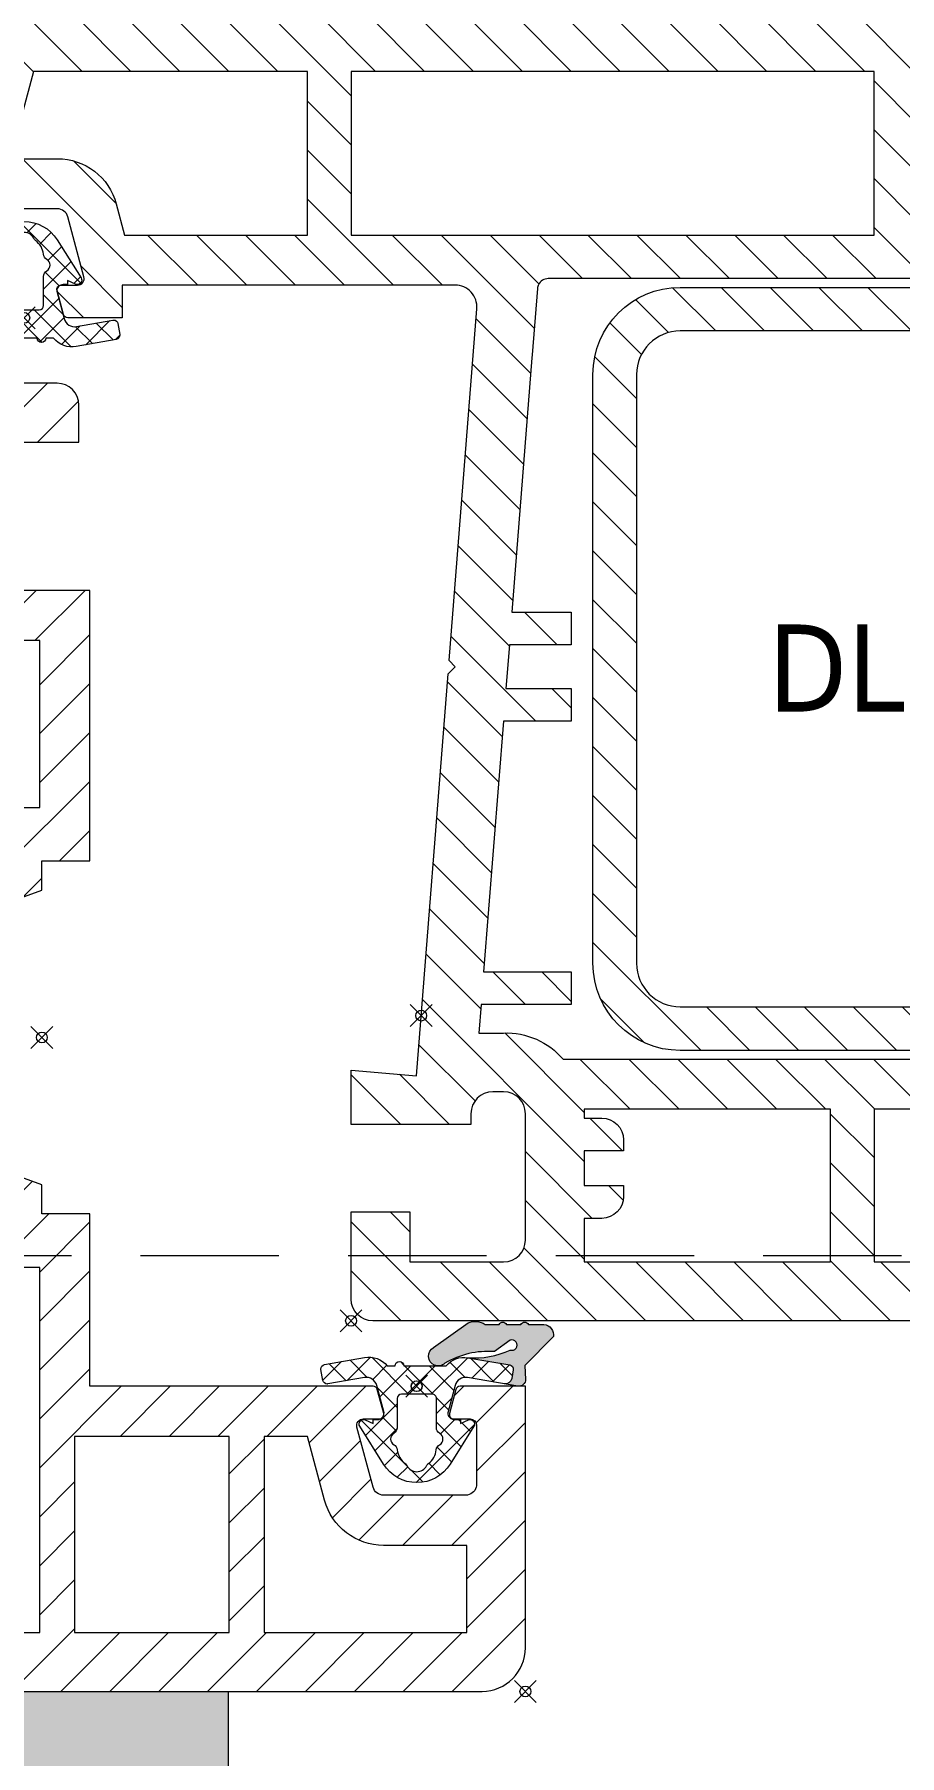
# Model space of a CAD drawing. Header units: millimetres. Extents: x -20000 to 230000, y -17405 to 25402.
# Drawn here: x 45308.5 to 45348.2, y -5975 to -5896.1 of the extents above; entities that cross this region are included whole.
import ezdxf

# ---------------------------------------------------------------- set-up
doc = ezdxf.new("R2010")
doc.units = ezdxf.units.MM
doc.header["$PDMODE"] = 35
doc.header["$PDSIZE"] = 0.5
doc.linetypes.add('CACHE', pattern=[9.524999999999999, 6.35, -3.175])
doc.layers.get('0').update_dxf_attribs({"lineweight": 13})
doc.layers.get('Defpoints').update_dxf_attribs({"true_color": 0xc2a584})
doc.layers.add('0 - Invisible', color=43, linetype='Continuous', lineweight=0, plot=False)
for name, color, linetype, lineweight in [('1 - Acier', 160, 'Continuous', 13), ('1 - INTERROMPU', 253, 'CACHE', 13), ('1 - Joint', 7, 'Continuous', 13), ('1 - PVC', 7, 'Continuous', 13)]:
    doc.layers.add(name, color=color, linetype=linetype, lineweight=lineweight)
doc.layers.add('1 - Cache', color=7, linetype='Continuous', lineweight=0, true_color=0xffffff)
doc.styles.add('Texte Poralu', font='tahomabd.ttf')
doc.dimstyles.new('30 - 1000', dxfattribs={"dimtxt": 10, "dimasz": 10, "dimexe": 5, "dimexo": 2.5, "dimgap": 5, "dimtad": 1, "dimdec": 1, "dimtxsty": 'Texte Poralu', "dimcen": 5, "dimazin": 0, "dimtfac": 1, "dimtdec": 1, "dimtmove": 0, "dimatfit": 3, "dimfxl": 1, "dimarcsym": 0})

# ---------------------------------------------------------------- blocks, each defined once
blk = doc.blocks.new('*U293')
at = {"layer": '1 - Joint', "linetype": 'ByBlock'}
blk.add_hatch(color=256, dxfattribs=at).paths.add_polyline_path([(2.837325350334595, 3.139991519083196), (2.837230218505284, 3.783950421553527, 0.5773502691894579), (2.837179043450761, 4.130360579289117), (2.837082144486431, 4.786281435543059, 0.5773502691909409), (2.837030969431908, 5.132691593276831), (2.836925737877665, 5.845016760584257, 0.4193348017584231), (2.27370869603874, 6.282638477367072), (0.9436061346323195, 4.973423669500335), (0.3123396824385063, 5.000109868433356, 0.4776593921746675), (0.003963884089444891, 4.649794824750643), (0.1108990051861845, 4.024656032906933, -0.406954113261026), (0.3554536081701379, 4.364833528126837), (0.7494759464625539, 4.434306012226443, -0.4186793779256662), (0.9816712415331502, 4.269069366799158), (1.304053628361999, 2.355574123706901, -0.1252863138081158), (1.658837343635242, 4.297025540807226, -1.387029410552403), (2.110892919166418, 4.301161987306841), (1.585120378506418, 3.56910120961038, -0.153630631233487), (1.052299900505204, 1.300656256895308, 0.167658565838902), (0.9341191521853036, 1.032052687149189), (0.9341191521853036, 0.9581185570023079, 0.7449870863440491), (1.777665545088894, 0.7801199396617445), (2.905789576016105, 2.370638600377788, 0.2506215972346258)])
h = blk.add_hatch(dxfattribs=at)
h.set_pattern_fill('ANSI37', color=256, scale=0.25, style=0)
h.set_pattern_definition([(45, (0, 0), (-0.561266007566822, 0.5612660075668221), []), (135, (0, 0), (-0.5612660075668221, -0.561266007566822), [])])
h.paths.add_polyline_path([(0.9341191521853036, 0.9581185570023079, -0.04115551601890488), (0.9341191521853036, 1.032052687149189), (0.9341191521853036, 1.363633654231307, 0.2771051803063581), (1.304053628362454, 2.355574123705082), (0.981165421449078, 4.272071653411331, 0.4142135623735269), (0.7494759464620991, 4.434306012226443), (0.3554536081701379, 4.364833528126837, 0.4069541132610259), (0.1108990051861845, 4.024656032906933), (0.3987534679972673, 2.341869411793596, -0.388878731853411), (0.0357591140418666, 1.772082409815994), (-1.225078089887574, 1.434242099237963, -0.4142135623730951), (-1.525078089887756, 1.734242099237236), (-1.525078089887756, 2.010642202159943), (-1.714314720503807, 2.010642202159943), (-1.543816532480377, 2.376276746312215, 0.1095178116833867), (-1.525078089887301, 2.460800398659558, 0.414213562372962), (-1.725078089887574, 2.660800398660286, 0.1408717361745996), (-1.831281991344894, 2.63027231761771), (-3.57761294758302, 1.535889472777854, 0.2582714339693256), (-4.421777834461864, 0.01064220215994364, 0.2582714339694442), (-3.577612947582566, -1.514605068457967), (-1.83128199134535, -2.608987913296005, 0.1408717361754908), (-1.725078089887575, -2.639515994340399, 0.4142135623730951), (-1.525078089887757, -2.439515994339672, 0.1095178116837978), (-1.543816532480378, -2.354992341990509), (-1.714314720503808, -1.989357797840057), (-1.525078089887757, -1.989357797840057), (-1.525078089887757, -1.789357797841148, -0.414213562373428), (-1.22507808988712, -1.489357797840057), (0.03575911404186594, -1.827198108418088, -0.3888787318534718), (0.3987534679972664, -2.39698511039569), (0.1041466368151297, -4.067783476015393, 0.04366094290853437), (0.1011081874175936, -4.102513111547523, 0.3639702342659416), (0.2663785518843717, -4.299474662149805), (0.758899242387087, -4.386319348443067, 0.03772682989310878), (0.7888898933433658, -4.389301645021987, 0.3706939118394439), (0.9905904285233184, -4.224087433374734), (1.314452114771029, -2.387376540084006, 0.2713813844121956), (0.9341191521853032, -1.342260662717308), (0.9341191521853032, -0.9891440048413644, 1), (0.9341191521853033, -0.5891440048399093)])
h.paths.add_polyline_path([(-0.3658808478144236, 0.7106422021588515), (-0.3658808478144239, -0.6893577978407847, -0.4142135623735945), (-0.5658808478146967, -0.8893577978415123), (-1.902162592191417, -0.889357797839693, 0.2679491924312639), (-2.16197021332664, -1.039357797841148, -0.2679491924311203), (-2.421777834462318, -1.189357797838965, -0.2713242461924865), (-2.683452612631299, -1.036076271353522, 0.2434314752799365), (-2.913794247934675, -0.8844355081109819, -0.2106048335014689), (-3.543891381010326, -0.5238521096653124, 0.1163404642471713), (-3.648952251402989, -0.434769724362922, -0.2819206211492917), (-3.921777834462318, 0.01064220215994355, -0.2819206211492656), (-3.648952251402989, 0.45605412868099, 0.1163404642473058), (-3.543891381010326, 0.5451365139851994, -0.2106048335014686), (-2.913794247934675, 0.9057199124308687, 0.2434314752799362), (-2.683452612631299, 1.057360675673408, -0.2713242461923491), (-2.421777834462318, 1.210642202160671, -0.2679491924311201), (-2.16197021332664, 1.060642202159216, 0.2679491924306129), (-1.902162592192326, 0.9106422021595794), (-0.5658808478142416, 0.9106422021595791, -0.4142135623730951)], flags=16)
at = {"layer": '0 - Invisible', "linetype": 'ByBlock'}
blk.add_point((0, 0), dxfattribs=at)
at = {"layer": '1 - Joint', "linetype": 'ByBlock'}
for points in [[(2.110892919166418, 4.301161987306841), (1.585120378506418, 3.56910120961038, -0.153630631233487), (1.052299900505204, 1.300656256895308, 1.132680330705248), (1.777665545088894, 0.7801199396617445), (2.905789576016105, 2.370638600377788, 0.2506215972346257), (2.837325350334595, 3.139991519083196), (2.837230218505284, 3.783950421553527, 0.577350269189458), (2.837179043450761, 4.130360579289117), (2.837082144486431, 4.786281435543059, 0.5773502691894251), (2.837030969431908, 5.132691593275012), (2.836925737877665, 5.845016760584257, 0.4193348017583478), (2.27370869603874, 6.282638477367072), (0.9436061346323195, 4.973423669500335), (0.3123396824385063, 5.000109868433356, 0.4776593921746676), (0.003963884089444891, 4.649794824750643), (0.3987534679972673, 2.341869411793596, -0.3888787318534825), (0.0357591140418666, 1.772082409815994), (-1.225078089887574, 1.434242099237963, -0.414213562373095), (-1.525078089887756, 1.734242099237236), (-1.525078089887756, 2.010642202159943), (-1.714314720503807, 2.010642202159943), (-1.543816532480377, 2.376276746312215, 0.1095178116833867), (-1.525078089887301, 2.460800398659558, 0.4142135623729619), (-1.725078089887574, 2.660800398660286, 0.1408717361754908), (-1.831281991345349, 2.63027231761771), (-3.57761294758302, 1.535889472777854, 0.2582714339693255), (-4.421777834461864, 0.01064220215994364, 0.2582714339693255), (-3.577612947583475, -1.514605068457967), (-1.83128199134535, -2.608987913296005, 0.1408717361754908), (-1.725078089887575, -2.639515994340399, 0.414213562373095), (-1.525078089887757, -2.439515994339672, 0.1095178116831429), (-1.543816532479923, -2.354992341990509), (-1.714314720503808, -1.989357797840057), (-1.525078089887757, -1.989357797840057), (-1.525078089887757, -1.789357797841148, -0.414213562373095), (-1.225078089887575, -1.489357797840057), (0.03575911404186594, -1.827198108418088, -0.3888787318534718), (0.3987534679972664, -2.39698511039569), (0.1041466368151297, -4.067783476015393, 0.04366094290853437), (0.1011081874175936, -4.102513111547523, 0.3639702342662791), (0.2663785518843717, -4.299474662149805), (0.758899242387087, -4.386319348443067, 0.03772682989310878), (0.7888898933433658, -4.389301645021987, 0.3706939118394439), (0.9905904285233184, -4.224087433374734), (1.314452114771029, -2.387376540084006, 0.2713813844121955), (0.9341191521853032, -1.342260662717308), (0.9341191521853032, -0.9891440048413644, 0.9999999999999999), (0.9341191521853033, -0.5891440048399093), (0.9341191521853036, 1.363633654231307, 0.277105180306966), (1.304053628361999, 2.355574123706901, -0.1252863138081164), (1.658837343635242, 4.297025540807226, -1.387029410552403)], [(-3.648952251402989, 0.45605412868099, 0.1163404642473058), (-3.543891381010326, 0.5451365139851994, -0.2106048335014686), (-2.913794247934675, 0.9057199124308687, 0.2434314752799362), (-2.683452612631299, 1.057360675673408, -0.2713242461923491), (-2.421777834462318, 1.210642202160671, -0.2679491924311201), (-2.16197021332664, 1.060642202159216, 0.2679491924311205), (-1.902162592191416, 0.9106422021595794), (-0.5658808478142416, 0.9106422021595791, -0.414213562373095), (-0.3658808478144236, 0.7106422021588515), (-0.3658808478144239, -0.6893577978407847, -0.414213562373095), (-0.565880847814242, -0.8893577978415123), (-1.902162592191417, -0.889357797839693, 0.2679491924312639), (-2.16197021332664, -1.039357797841148, -0.2679491924311203), (-2.421777834462318, -1.189357797838965, -0.2713242461924865), (-2.683452612631299, -1.036076271353522, 0.2434314752799365), (-2.913794247934675, -0.8844355081109819, -0.2106048335014689), (-3.543891381010326, -0.5238521096653124, 0.1163404642471713), (-3.648952251402989, -0.434769724362922, -0.2819206211492917), (-3.921777834462318, 0.01064220215994355, -0.2819206211492657)]]:
    blk.add_lwpolyline(points, format="xyb", close=True, dxfattribs=at)
blk.add_lwpolyline([(1.304053628361999, 2.355574123706901), (0.981165421449078, 4.272071653411331, 0.4142135623729482), (0.7494759464625539, 4.434306012226443), (0.3554536081701379, 4.364833528126837, 0.40695411326285), (0.1108990051861845, 4.024656032905114)], format="xyb", dxfattribs=at)
blk = doc.blocks.new('Rehau - Gamme Performance - Z75')
at = {"layer": '1 - PVC'}
h = blk.add_hatch(dxfattribs=at)
h.set_pattern_fill('ANSI31', color=256, scale=0.5, angle=90, style=0)
h.set_pattern_definition([(225, (0, 0), (-1.122532015133644, 1.122532015133644), [])])
edge = h.paths.add_edge_path()
edge.add_line((-88.24928382993676, 45.99000000000523), (-85.48999999999069, 45.99000000000523))
edge.add_line((-85.48999999999069, 45.99000000000523), (-85.48999999999069, 47.49999999999999))
edge.add_line((-85.48999999999069, 47.49999999999999), (-74.98999999999069, 47.49999999999999))
edge.add_line((-74.98999999999069, 47.49999999999999), (-68.71999999997206, 47.49999999999999))
edge.add_arc((-68.72218144929452, 46.49501717655314), 1.004985191007486, -4.28082838400951, 89.87563206038578, ccw=False)
edge.add_line((-67.71999999997206, 46.41999999999825), (-70.4199999999837, 12.17999999999301))
edge.add_arc((-68.10151395439716, 9.12599059272586), 3.83436448492521, 127.2043649946584, 145.4600747106923)
edge.add_line((-71.26000000000931, 11.30000000000291), (-73.48999999999069, 11.49999999999999))
edge.add_line((-73.48999999999069, 11.49999999999999), (-74.98999999999069, 10.63000000000465))
edge.add_line((-74.98999999999069, 10.63000000000465), (-74.98999999999069, 8.999999999999995))
edge.add_line((-74.98999999999069, 8.999999999999995), (-69.48999999999069, 8.999999999999996))
edge.add_line((-69.48999999999069, 8.999999999999996), (-69.48999999999069, 9.499999999999996))
edge.add_arc((-68.48999999999069, 9.499999999999996), 1, 90, 180, ccw=False)
edge.add_line((-68.48999999999069, 10.5), (-67.98999999999069, 10.5))
edge.add_arc((-67.98999999999069, 9.499999999999996), 1, 0, 90, ccw=False)
edge.add_line((-66.98999999999069, 9.499999999999996), (-66.98999999999069, 3.699999999997086))
edge.add_arc((-67.98999999999069, 3.699999999997086), 1, -90, 0, ccw=False)
edge.add_line((-67.98999999999069, 2.699999999997086), (-72.28999999997905, 2.699999999997085))
edge.add_line((-72.28999999997905, 2.699999999997085), (-72.28999999997905, 4.999999999999996))
edge.add_line((-72.28999999997905, 4.999999999999996), (-74.98999999999069, 4.999999999999996))
edge.add_line((-74.98999999999069, 4.999999999999996), (-74.98999999999069, 0.9999999999999956))
edge.add_arc((-73.98999999999069, 0.9999999999999954), 1, 180, 270)
edge.add_line((-73.98999999999069, -4.530580833445063e-15), (-1.989999999990687, -1.218523565145914e-16))
edge.add_arc((-2.007174987826805, 2.00711411288759), 2.007187595208706, 270.4902712269308, 359.7969250617998)
edge.add_line((-1.224646799147353e-16, 2), (-8.572527594031472e-16, 14))
edge.add_line((-8.572527594031472e-16, 14), (-3.000000000000001, 14))
edge.add_arc((-2.992265343091475, 13.79486933138258), 0.2052764383092315, 92.15937167025542, 164.4208787637697)
edge.add_line((-3.190000027301722, 13.85000018286519), (-3.479999999981374, 12.75))
edge.add_arc((-3.292198413050246, 12.69552920606764), 0.1955415644958182, 163.8254957409319, 270.6441722228936)
edge.add_line((-3.289999999979046, 12.5), (-2.539999999979046, 12.50000020000152))
edge.add_arc((-2.540000099986856, 12.20000010000535), 0.3000000999961852, -1.910016527517655e-05, 89.99998089992158, ccw=False)
edge.add_line((-2.239999999990688, 12.19999999999709), (-2.239999999990687, 9.5))
edge.add_arc((-2.739999999996788, 9.499999999992772), 0.5000000000061009, -15.1540802023016, 8.283222996396944e-10, ccw=False)
edge.add_arc((-2.748180423661364, 9.510690668621162), 0.510756182878055, 270.9177055663264, 343.92821423007496, ccw=False)
edge.add_line((-2.739999999990687, 9), (-4.989999999990688, 9))
edge.add_line((-4.989999999990688, 9), (-6.510000000009314, 9))
edge.add_arc((-6.512204451853354, 9.493491521909558), 0.4934964455845091, 194.4915912489008, 270.255941472307, ccw=False)
edge.add_line((-6.989999999990688, 9.369999999995343), (-7.729999940551353, 12.12000008215546))
edge.add_arc((-7.441154124332757, 12.20022294689142), 0.2997792747563318, 89.77941564981683, 195.5218856422021, ccw=False)
edge.add_line((-7.440000000002329, 12.5), (-6.690000000002329, 12.5))
edge.add_arc((-6.695021450809315, 12.70101635974238), 0.2010790686577961, 271.4309686846746, 374.0993958011116)
edge.add_line((-6.499999972700608, 12.75000018287392), (-6.796585329982919, 13.85089877620339))
edge.add_arc((-6.990000129723523, 13.80000010000695), 0.1999998999930972, 14.74357521650881, 89.99996283426184)
edge.add_line((-6.989999999990688, 14), (-19.98999999999069, 14))
edge.add_line((-19.98999999999069, 14), (-19.98999999999069, 21.89999999999418))
edge.add_line((-19.98999999999069, 21.89999999999418), (-22.19000000000233, 21.89999999999418))
edge.add_line((-22.19000000000233, 21.89999999999418), (-22.19000000000233, 23.24000000000524))
edge.add_line((-22.19000000000233, 23.24000000000524), (-23.98999999999069, 23.89999999999418))
edge.add_line((-23.98999999999069, 23.89999999999418), (-23.98999999999069, 21.75))
edge.add_line((-23.98999999999069, 21.75), (-30.28999999997905, 21.75))
edge.add_arc((-30.28999999997905, 23.25), 1.5, 180, 270, ccw=False)
edge.add_line((-31.78999999997905, 23.25), (-31.78999999997905, 29.5))
edge.add_line((-31.78999999997905, 29.5), (-32.28999999997905, 30))
edge.add_line((-32.28999999997905, 30), (-31.78999999997905, 30.5))
edge.add_line((-31.78999999997905, 30.5), (-31.78999999997905, 36.75))
edge.add_arc((-30.28999999997905, 36.75), 1.5, 90, 180, ccw=False)
edge.add_line((-30.28999999997905, 38.25), (-23.98999999999069, 38.25))
edge.add_line((-23.98999999999069, 38.25), (-23.98999999999069, 36.10000000000582))
edge.add_line((-23.98999999999069, 36.10000000000582), (-22.19000000000233, 36.75))
edge.add_line((-22.19000000000233, 36.75), (-22.19000000000233, 38.10000000000582))
edge.add_line((-22.19000000000233, 38.10000000000582), (-19.98999999999069, 38.10000000000582))
edge.add_line((-19.98999999999069, 38.10000000000582), (-19.98999999999069, 50.5))
edge.add_line((-19.98999999999069, 50.5), (-24.48999999999069, 50.5))
edge.add_line((-24.48999999999069, 50.5), (-24.48999999999069, 56.30000000000291))
edge.add_arc((-23.48999999999069, 56.30000000000291), 1, 90, 180, ccw=False)
edge.add_line((-23.48999999999069, 57.30000000000291), (-20.48999999999069, 57.30000000000291))
edge.add_line((-20.48999999999069, 57.30000000000291), (-20.48999999999069, 59))
edge.add_arc((-21.48999999999069, 59), 1, 0, 90)
edge.add_line((-21.48999999999069, 60), (-90.10999999998603, 59.99999999999999))
edge.add_arc((-90.10749774441169, 57.99832429393285), 2.001677270076865, 90.07162429386416, 164.8931752544079)
edge.add_line((-92.04000023915432, 58.52000043998122), (-94.98999999999069, 47.49999999999999))
edge.add_line((-94.98999999999069, 47.49999999999999), (-94.98999999999069, 45.99999999999999))
edge.add_line((-94.98999999999069, 45.99999999999999), (-91.71755994867999, 45.99999999999999))
edge.add_arc((-91.78000505813976, 46.19000692520927), 0.2000050582433572, 288.1929273698759, 359.9980161245207)
edge.add_line((-91.5800000000163, 46.19000000000232), (-91.5799992000102, 47.29000000000814))
edge.add_arc((-91.77999960001762, 47.28999959999782), 0.2000004000078114, 0.0001145942867981743, 90.0001145942868)
edge.add_line((-91.78000000002794, 47.49000000000523), (-92.0800000000163, 47.49000000000523))
edge.add_line((-92.0800000000163, 47.49000000000523), (-92.44000000000233, 47.50000080000608))
edge.add_arc((-92.43947538212188, 47.80105889481115), 0.3010585518990877, 164.798656823331, 269.9001576091116, ccw=False)
edge.add_line((-92.72999999998137, 47.88000000000465), (-91.98999999999069, 50.63000000000465))
edge.add_arc((-91.50418428935888, 50.49610378591623), 0.5039296586269806, 90.66011212022107, 164.5912008324401, ccw=False)
edge.add_line((-91.50998999999138, 50.99999999999999), (-89.98999999999069, 50.99999999999999))
edge.add_line((-89.98999999999069, 50.99999999999999), (-88.46999999997206, 50.99999999999999))
edge.add_arc((-88.46779554844375, 50.50650847768085), 0.4934964459926764, 14.491591285768209, 90.25594143543861, ccw=False)
edge.add_line((-87.98999999999069, 50.63000000000465), (-87.25, 47.88000000000465))
edge.add_arc((-87.53999910702522, 47.79999819761796), 0.3008317976221037, -90.00017007007119, 15.422537464502796, ccw=False)
edge.add_line((-87.53999999997905, 47.49916639999719), (-87.88000000000466, 47.49000000000523))
edge.add_line((-87.88000000000466, 47.49000000000523), (-88.17999999999302, 47.49000000000523))
edge.add_arc((-88.17999251561355, 47.28999251561412), 0.2000074845311425, 90.00214403654347, 179.9978559592879)
edge.add_line((-88.38000000000466, 47.29000000000814), (-88.38000000000466, 46.17999999999301))
edge.add_arc((-88.1838582509835, 46.17497652455151), 0.1962060677313211, 178.5328924866821, 250.5214830313094)
edge = h.paths.add_edge_path(flags=16)
edge.add_line((-11.98999999999069, 2.699999999997089), (-2.690000000002328, 2.69999999999709))
edge.add_line((-2.690000000002328, 2.69999999999709), (-2.690000000002329, 6.69999999999709))
edge.add_line((-2.690000000002329, 6.69999999999709), (-6.510000000009313, 6.69999999999709))
edge.add_arc((-6.504529918925643, 9.516098511895823), 2.816103824525176, 195.3633868731512, 269.8887069595782, ccw=False)
edge.add_line((-9.21999999997206, 8.770000000004075), (-10, 11.69999999999709))
edge.add_line((-10, 11.69999999999709), (-11.98999999999069, 11.69999999999709))
edge.add_line((-11.98999999999069, 11.69999999999709), (-11.98999999999069, 2.69999999999709))
h.paths.add_polyline_path([(-20.69000000000233, 2.699999999997088), (-13.59000000002561, 2.699999999997089), (-13.59000000002561, 11.69999999999709), (-20.69000000000233, 11.69999999999709)], flags=16)
edge = h.paths.add_edge_path(flags=16)
edge.add_line((-32.98999999999069, 2.700001000004702), (-22.28999999997905, 2.699999999997088))
edge.add_line((-22.28999999997905, 2.699999999997088), (-22.28999999997905, 19.44999999999709))
edge.add_line((-22.28999999997905, 19.44999999999709), (-30.29717260668986, 19.44999999999709))
edge.add_arc((-30.29358630343906, 23.23209467316324), 3.782096373489552, 224.5252442920876, 269.9456703238559, ccw=False)
edge.add_line((-32.98999999999069, 20.58000000000174), (-32.98999999999069, 2.700001000004701))
edge = h.paths.add_edge_path(flags=16)
edge.add_line((-64.69000000000233, 2.699999999997086), (-34.59000000002561, 2.700001000004702))
edge.add_line((-34.59000000002561, 2.700001000004702), (-34.59000000002561, 20.58000000000174))
edge.add_line((-34.59000000002561, 20.58000000000174), (-34.59000000002561, 22.09344716888154))
edge.add_arc((-32.998398716107, 22.09172358451807), 1.591602217174391, 133.3025362296125, 179.937953008674, ccw=False)
edge.add_line((-34.09000000002561, 23.25), (-34.09000000002561, 27.05000000000291))
edge.add_line((-34.09000000002561, 27.05000000000291), (-35.78999999997905, 27.05000000000291))
edge.add_arc((-35.78999999997905, 28.05000000000291), 1, 180, 270, ccw=False)
edge.add_line((-36.78999999997905, 28.05000000000291), (-36.78999999997905, 29.14999999999418))
edge.add_line((-36.78999999997905, 29.14999999999418), (-34.09000000002561, 29.14999999999418))
edge.add_line((-34.09000000002561, 29.14999999999418), (-34.09000000002561, 30.94999999999709))
edge.add_line((-34.09000000002561, 30.94999999999709), (-36.78999999997905, 30.94999999999709))
edge.add_line((-36.78999999997905, 30.94999999999709), (-36.78999999997905, 32.05000000000291))
edge.add_arc((-35.78999999997905, 32.05000000000291), 1, 90, 180, ccw=False)
edge.add_line((-35.78999999997905, 33.05000000000291), (-34.09000000002561, 33.05000000000291))
edge.add_line((-34.09000000002561, 33.05000000000291), (-34.089999000018, 36.75))
edge.add_arc((-30.28999949999547, 36.75000049998036), 3.799999500022555, 89.99999999969492, 180.0000075386232, ccw=False)
edge.add_line((-30.28999949997524, 40.55000000000291), (-22.28999999997905, 40.55000000000291))
edge.add_line((-22.28999999997905, 40.55000000000291), (-22.28999999997905, 48.19999999999709))
edge.add_line((-22.28999999997905, 48.19999999999709), (-64.80999999999767, 48.19999999999708))
edge.add_arc((-64.81289466310918, 47.7014072425028), 0.4986011601473449, 89.66736356764665, 175.5607483615334)
edge.add_line((-65.30999999999767, 47.74000000007799), (-68.05999970476842, 12.80000066566571))
edge.add_arc((-67.98950657374372, 9.501246976226145), 3.29950680937513, 0.021653686537490557, 91.2242030261852, ccw=False)
edge.add_line((-64.69000000000233, 9.502493952619258), (-64.69000000000233, 2.699999999997086))
h.paths.add_polyline_path([(-26.78999999997905, 49.80000000000291), (-26.78999999997905, 57.30000000000291), (-74.98999999999069, 57.3000000000029), (-74.98999999999069, 49.8000000000029)], flags=16)
edge = h.paths.add_edge_path(flags=16)
edge.add_line((-85.77000000001863, 51.22000000000116), (-85.39000000001397, 49.8000000000029))
edge.add_line((-85.39000000001397, 49.8000000000029), (-76.59000000002561, 49.8000000000029))
edge.add_line((-76.59000000002561, 49.8000000000029), (-76.59000000002561, 57.3000000000029))
edge.add_line((-76.59000000002561, 57.3000000000029), (-89.57000000000698, 57.3000000000029))
edge.add_line((-89.57000000000698, 57.3000000000029), (-90.64000000001397, 53.3000000000029))
edge.add_line((-90.64000000001397, 53.3000000000029), (-88.46999999997206, 53.29999899999529))
edge.add_arc((-88.46999999996599, 50.50000000000252), 2.799998999992766, 14.931457485972487, 90.00000000012409, ccw=False)
edge.add_arc((-85.76727207503714, 51.2207294832432), 0.002823777701067703, -165.02865492438673, 14.931457442870283, ccw=False)
at = {"layer": '0 - Invisible'}
for p in [(-22.19000000000233, 29.99499999999534), (-8, 17), (-4.987265343137552, 14), (0, 0)]:
    blk.add_point(p, dxfattribs=at)
at = {"layer": '1 - PVC'}
for points in [[(-73.98999999999069, -4.530580833445063e-15), (-1.989999999990687, -1.218523565145914e-16, 0.4106736358778983), (-1.224646799147353e-16, 2), (-8.572527594031472e-16, 14), (-3.000000000000001, 14, 0.3261816673942622), (-3.190000027301722, 13.85000018286519), (-3.479999999981374, 12.75, 0.5030497128047345), (-3.289999999979046, 12.5), (-2.539999999979046, 12.50000020000152, -0.4142135623735391), (-2.239999999990688, 12.19999999999709), (-2.239999999990687, 9.5, -0.06621868255624003), (-2.257386841753033, 9.36929215976852, -0.3298013864169067), (-2.739999999990687, 9), (-4.989999999990688, 9), (-6.510000000009314, 9, -0.3431778969619307), (-6.989999999990688, 9.369999999995343), (-7.729999940551353, 12.12000008215546, -0.497179376331646), (-7.440000000002329, 12.5), (-6.690000000002329, 12.5, 0.4805606283934921), (-6.499999972700608, 12.75000018287392), (-6.796585329982919, 13.85089877620339, 0.3407023424965414), (-6.989999999990688, 14), (-19.98999999999069, 14), (-19.98999999999069, 21.89999999999418), (-22.19000000000233, 21.89999999999418), (-22.19000000000233, 23.24000000000524), (-23.98999999999069, 23.89999999999418)], [(-23.48999999999069, 57.30000000000291), (-20.48999999999069, 57.30000000000291), (-20.48999999999069, 59, 0.414213562373095), (-21.48999999999069, 60), (-90.10999999998603, 59.99999999999999, 0.3385861363177704)]]:
    blk.add_lwpolyline(points, format="xyb", dxfattribs=at)
blk.add_lwpolyline([(-23.98999999999069, 36.10000000000582), (-22.19000000000233, 36.75), (-22.19000000000233, 38.10000000000582), (-19.98999999999069, 38.10000000000582), (-19.98999999999069, 50.5), (-24.48999999999069, 50.5)], dxfattribs=at)
for points in [[(-64.69000000000233, 2.699999999997086), (-34.59000000002561, 2.700001000004702), (-34.59000000002561, 20.58000000000174), (-34.59000000002561, 22.09344716888154, -0.2063412279673548), (-34.09000000002561, 23.25), (-34.09000000002561, 27.05000000000291), (-35.78999999997905, 27.05000000000291, -0.4142135623730951), (-36.78999999997905, 28.05000000000291), (-36.78999999997905, 29.14999999999418), (-34.09000000002561, 29.14999999999418), (-34.09000000002561, 30.94999999999709), (-36.78999999997905, 30.94999999999709), (-36.78999999997905, 32.05000000000291, -0.4142135623730951), (-35.78999999997905, 33.05000000000291), (-34.09000000002561, 33.05000000000291), (-34.089999000018, 36.75, -0.4142136009117277), (-30.28999949997524, 40.55000000000291), (-22.28999999997905, 40.55000000000291), (-22.28999999997905, 48.19999999999709), (-64.80999999999767, 48.19999999999708, 0.3933731949908402), (-65.30999999999767, 47.74000000007799), (-68.05999970476842, 12.80000066566572, -0.420374382321105), (-64.69000000000233, 9.502493952619258)], [(-32.98999999999069, 2.700001000004702), (-22.28999999997905, 2.699999999997088), (-22.28999999997905, 19.44999999999709), (-30.29717260668986, 19.44999999999709, -0.2008201025430243), (-32.98999999999069, 20.58000000000174)], [(-11.98999999999069, 2.699999999997089), (-2.690000000002328, 2.69999999999709), (-2.690000000002329, 6.69999999999709), (-6.510000000009313, 6.69999999999709, -0.3371460359478061), (-9.21999999997206, 8.770000000004075), (-10, 11.69999999999709), (-11.98999999999069, 11.69999999999709)]]:
    blk.add_lwpolyline(points, format="xyb", close=True, dxfattribs=at)
blk.add_lwpolyline([(-20.69000000000233, 2.699999999997088), (-13.59000000002561, 2.699999999997089), (-13.59000000002561, 11.69999999999709), (-20.69000000000233, 11.69999999999709)], close=True, dxfattribs=at)
blk = doc.blocks.new('*U538')
at = {"xscale": -1}
for p, rotation in [((596.0000481360191, 45.99999999999311), 89.99999999999937), ((614.0050481360232, -3.000000100007982), 269.9999999999993)]:
    blk.add_blockref('*U293', p, dxfattribs=dict(at, rotation=rotation))
blk.add_blockref('Rehau - Gamme Performance - Z75', (619.0000481360182, -17.00000000000728))
blk = doc.blocks.new('*U146')
at = {"layer": '1 - Cache', "linetype": 'ByBlock'}
h = blk.add_hatch(color=256, dxfattribs=at)
h.paths.add_polyline_path([(32.13999999998487, -28.99880588942324, 0.4142135623730951), (33.63999999998487, -27.49880588942324), (33.63999999998487, -25.99880588942324), (5.639999999984866, -25.99880588942324), (5.639999999984866, -27.49880588942324, 0.4142135623730951), (7.139999999984866, -28.99880588942324)])
h.paths.add_polyline_path([(24.13999999998487, -25.99880588942324), (22.87032121280208, -22.9544301427959, 0.6664264009324953), (16.4096788733732, -22.95443005641573), (15.13999999998486, -25.99880588942323)], flags=16)
h.paths.add_polyline_path([(5.639999999984866, -16.99880588942324), (5.639999999984866, -25.99880588942324), (15.13999999998486, -25.99880588942323), (16.4096788733732, -22.95443005641573, -0.6664264009324957), (22.87032121280208, -22.9544301427959), (24.13999999998487, -25.99880588942324), (33.63999999998487, -25.99880588942324), (33.63999999998487, -16.99880588942324)])
at = {"layer": '1 - PVC', "linetype": 'ByBlock'}
for p, q in [((33.63999999998487, -16.99880588942324), (5.639999999984866, -16.99880588942324)), ((5.639999999984866, -16.99880588942324), (5.639999999984866, -27.49880588942324))]:
    blk.add_line(p, q, dxfattribs=at)
blk = doc.blocks.new('Rehau - DL98')
at = {"layer": '1 - PVC', "linetype": 'ByBlock'}
h = blk.add_hatch(dxfattribs=at)
h.set_pattern_fill('ANSI31', color=256, scale=0.5, angle=270, style=0)
h.set_pattern_definition([(315, (98, 0), (1.122532015133644, 1.122532015133644), [])])
h.paths.add_polyline_path([(1.879529492071015, 37.82031643489609, 0.3966685553808879), (0, 35.8239480178454), (0, 0), (1.799999999988358, 0, 0.4689688986931894), (3.766506847430719, 2.364487062906846), (2.999999999985448, 6.499999999883585), (3, 14.99999999994179), (38, 15), (39.80000000000291, 15, 0.4689688986932354), (41.76650684743072, 17.36448706290685), (41, 21.5), (41, 22.5, -0.4142135623730951), (41.5, 23), (51.30000000000291, 23), (51.30000000000291, 16, 0.4142135623730951), (51.80000000000291, 15.5), (58.99999999998545, 15.5), (59, 18.20000000001164), (54.00000000001455, 18.20000000001164), (54.00000000001455, 23.20000000006985), (68, 23.20000000001164), (86.00000000001455, 23.20000000001164), (86.00000000001455, 18.20000000001164), (81.00000000001455, 18.20000000001164), (80.99999999998545, 15.5), (89.69999999999709, 15.5, 0.4142135623730951), (90.19999999999709, 16), (90.19999999999709, 20.5), (89.69999999999709, 20.5, -0.4142135623730951), (88.69999999999709, 21.5), (88.69999999999709, 22, -0.4142135623730951), (89.69999999999709, 23), (94.30000000000291, 23, -0.4142135623731307), (95, 22.29999999998836), (95.00000000001455, 21.5), (94.23349315256928, 17.36448706290685, 0.2850017038207022), (95, 15.40000000002328), (95, 15), (97.99999999998545, 15), (98, 25.90000000002328), (98, 66, 0.4142135623730951), (97, 67), (93, 67), (92.99999999998545, 64.29999999998836), (95.30000000000291, 64.29999999998836), (95.30000000000291, 60, -0.4142135623730951), (94.30000000000291, 59), (88.5, 59, -0.4142135623730951), (87.5, 60), (87.5, 60.5, -0.4142135623730951), (88.5, 61.5), (89, 61.5), (89, 67), (86.49999999998545, 67), (86.7624659905996, 64), (68.32562743491144, 62.5489893371705), (67.99999999998545, 62.22336190222995), (67.72188789721986, 62.50147400511196), (51.57845909573371, 61.23095860442845, -0.4374089726612938), (50.5, 62.22787593811518), (50.5, 77.5), (52, 77.5), (52, 80.00525588833261, 0.3394542588165427), (51.85176380905614, 80.19844105356606), (50.75176380902121, 80.49318516528001, 0.493145426031467), (50.5, 80.29999999998836), (50.5, 79.54999999998836, -0.4931454260510824), (50.12235428644635, 79.26022225210909), (47.37059047745424, 79.99755514250137, -0.3394542588633446), (47, 80.48051805567229), (47, 83.51948194432771, -0.3394542588633955), (47.37059047745424, 84.00244485749863), (50.1223542864609, 84.73977774789091, -0.4931454260917456), (50.5, 84.44999999995343), (50.5, 83.70000000001164, 0.4931454260900017), (50.75176380905032, 83.50681483471999), (51.85176380901248, 83.80155894643394, 0.3394542589447556), (52, 83.9947441117256), (52.00000000001455, 87.00000000005821), (50.49999999995634, 87.00000000005821), (39.48236190978787, 84.04783277120441, 0.3394542588633612), (38, 82.11598111863714), (38, 40)])
h.paths.add_polyline_path([(38, 37.29508844472002), (38, 17.70000000001164), (2.30000000000291, 17.70000000001164), (2.30000000000291, 35.14077809988521)], flags=16)
h.paths.add_polyline_path([(40, 37.413897450082, 0.327538221718526), (40.69999999999709, 38.3678366515087), (40.69999999998254, 41), (48.19999999999709, 41), (48.19999999999709, 25.70000000001164), (46.30000000000291, 25.70000000001164), (44, 25.70000000001164), (40, 25.70000000001164)], flags=16)
h.paths.add_polyline_path([(40.70000000001164, 43), (40.69999999999709, 67), (48.20000000001164, 67), (48.20000000001164, 43)], flags=16)
h.paths.add_polyline_path([(50.19999999999709, 57.56843380007194), (50.19999999999709, 57.95192733907606, -0.3913924554663752), (50.66077045215934, 58.45038600597763), (53.69999999999709, 58.68957855878398), (53.83241696543701, 58.70000000001164), (65.5, 59.61825869936729), (65.49999999998545, 56.89999999996508), (67, 56.90000000002328), (67, 59.73631125950487), (69, 59.89371467323508), (69, 56.90000000002328), (70.5, 56.89999999996508), (70.5, 60.01176723343087), (82, 60.91683686187025), (82.00000000001455, 56.89999999996508), (83.50000000001455, 56.90000000002328), (83.5, 61.03488942218246), (84.79999999998836, 61.13720164098777), (84.80000000000291, 60.5), (84.80000000000291, 60, 0.2288714561773755), (86, 57.27236366062425), (86, 25.90000000002328), (50.19999999999709, 25.90000000002328)], flags=16)
h.paths.add_polyline_path([(40.69999999999709, 69.00000000005821), (40.70000000001164, 81.5788522270741), (44.69999999999709, 82.65064899693243), (44.69999999999709, 80.48051805567229, 0.3394542588589886), (46.77530667366227, 77.77592574205482), (48.19999999999709, 77.39418031577952), (48.19999999999709, 69)], flags=16)
h.paths.add_polyline_path([(88.30000000000291, 43), (95.29999999998836, 42.99999999994179), (95.30000000000291, 25.70000000006985), (88.29999999998836, 25.70000000006985)], flags=16)
h.paths.add_polyline_path([(88.30000000001746, 45), (88.30000000000291, 56.29999999998836), (88.69999999999709, 56.29999999998836), (88.69999999999709, 55.5, 0.4142135623730951), (89.69999999999709, 54.5), (90.19999999998254, 54.5), (90.19999999999709, 56.30000000004657), (91.80000000001746, 56.30000000004657), (91.80000000000291, 54.5), (92.30000000000291, 54.5, 0.4142135623730951), (93.30000000000291, 55.5), (93.30000000000291, 56.29999999998836), (95.30000000000291, 56.29999999998836), (95.30000000000291, 45)], flags=16)
h.paths.add_polyline_path([(98.00000000001455, 15.00000000005821), (95, 15.00000000005821), (95, 0, 0.4142135623730951), (98, 3)], flags=17)
at = {"layer": '0 - Invisible', "linetype": 'ByBlock'}
blk.add_point((98, 67), dxfattribs=at)
at = {"layer": '0 - Invisible'}
blk.add_point((84.00000000000001, 63.78258921149752), dxfattribs=at)
at = {"layer": '1 - PVC', "linetype": 'ByBlock'}
for points in [[(98, 25.90000000002328), (98, 66, 0.4142135623730951), (98, 66, 0.4142135623730951), (97, 67), (93, 67), (93, 64.29999999998836), (95.30000000000291, 64.29999999998836), (95.30000000000291, 60, -0.4142135623730951), (94.30000000000291, 59), (88.5, 59, -0.4142135623730951), (87.5, 60), (87.5, 60.5, -0.4142135623730951), (88.5, 61.5), (89, 61.5), (89, 67), (86.5, 67), (86.76246599058504, 64), (68.32562743491144, 62.5489893372287), (68, 62.22336190228816), (67.7218878971762, 62.50147400511196), (67.72102791935322, 62.50140632339753), (51.57845909573371, 61.23095860442845, -0.4374089726786299), (50.5, 62.22787593817338), (50.5, 77.5), (52, 77.5), (52, 80.00525588833261, 0.3394542588632405), (51.85176380901248, 80.19844105356606), (50.75176380902121, 80.49318516528001, 0.493145426031467), (50.5, 80.29999999998836), (50.5, 79.54999999998836, -0.4931454260314353), (50.1223542864609, 79.26022225210909), (47.37059047745424, 79.99755514250137, -0.3394542588633447), (47, 80.48051805567229), (47, 83.51948194432771, -0.3394542588633955)], [(50.19999999999709, 25.90000000002328), (50.19999999999709, 57.56843380007194), (50.19999999999709, 57.56843380007194), (50.19999999999709, 57.95192733907606, -0.2851213255996621), (50.4781196481199, 58.40000000002328, -0.09560243916984297), (50.66077045213024, 58.45038600597763), (53.69999999999709, 58.68957855878398), (53.83241696543701, 58.70000000001164), (65.5, 59.61825869936729), (65.5, 56.90000000002328), (67, 56.90000000002328), (67, 59.73631125956308), (69, 59.89371467323508), (69, 56.90000000002328), (70.5, 56.90000000002328), (70.5, 60.01176723348908), (82, 60.91683686192846), (82, 56.90000000002328), (83.5, 56.90000000002328), (83.5, 61.03488942218246), (84.80000000000291, 61.13720164104598), (84.80000000000291, 60.5), (84.80000000000291, 60, 0.2288714561773755), (86, 57.27236366062425), (86, 25.90000000002328)]]:
    blk.add_lwpolyline(points, format="xyb", dxfattribs=at)
for points in [[(40.69999999999709, 69), (40.69999999999709, 81.5788522270741), (44.69999999999709, 82.65064899681602), (44.69999999999709, 80.48051805567229, 0.3394542588634359), (46.77530667372048, 77.77592574205482), (48.19999999999709, 77.39418031577952), (48.19999999999709, 69), (40.69999999999709, 69)], [(88.30000000000291, 45), (88.30000000000291, 56.29999999998836), (88.69999999999709, 56.29999999998836), (88.69999999999709, 55.5, 0.4142135623730951), (89.69999999999709, 54.5), (90.19999999999709, 54.5), (90.19999999999709, 56.29999999998836), (91.80000000000291, 56.29999999998836), (91.80000000000291, 54.5), (92.30000000000291, 54.5, 0.4142135623730951), (93.30000000000291, 55.5), (93.30000000000291, 56.29999999998836), (95.30000000000291, 56.29999999998836), (95.30000000000291, 45), (88.30000000000291, 45)]]:
    blk.add_lwpolyline(points, format="xyb", close=True, dxfattribs=at)
for points in [[(40.69999999999709, 43), (40.69999999999709, 67), (48.19999999999709, 67), (48.19999999999709, 43), (40.69999999999709, 43)], [(88.30000000000291, 43), (95.30000000000291, 43), (95.30000000000291, 25.70000000001164), (88.30000000000291, 25.70000000001164), (88.30000000000291, 43)]]:
    blk.add_lwpolyline(points, close=True, dxfattribs=at)
blk = doc.blocks.new('Rehau - Renfort TR 35 61')
at = {"layer": '1 - Acier', "linetype": 'ByBlock'}
h = blk.add_hatch(dxfattribs=at)
h.set_pattern_fill('ANSI31', color=256, scale=0.5, style=0)
h.set_pattern_definition([(45, (0, 0), (-1.122532015133644, 1.122532015133644), [])])
h.paths.add_polyline_path([(4, 15, 0.4142135623730951), (0, 11), (0, 0.25), (2, 0.25), (2, 11, -0.4142135623730951), (4, 13), (31, 13, -0.4142135623730951), (33, 11), (33, -11, -0.4142135623730951), (31, -13), (4, -13, -0.4142135623730951), (2, -11), (2, -0.25), (0, -0.25), (0, -11, 0.4142135623730951), (4, -15), (31, -15, 0.4142135623730951), (35, -11), (35, 11, 0.4142135623730951), (31, 15)])
blk.add_lwpolyline([(4, 15), (31, 15, -0.414213562373095), (35, 11), (35, -11, -0.414213562373095), (31, -15), (4, -15, -0.414213562373095), (0, -11), (0, -0.25), (2, -0.25), (2, -11, 0.414213562373095), (4, -13), (31, -13, 0.414213562373095), (33, -11), (33, 11, 0.414213562373095), (31, 13), (4, 13, 0.414213562373095), (2, 11), (2, 0.25), (0, 0.25), (0, 11, -0.414213562373095)], format="xyb", close=True, dxfattribs=at)
blk = doc.blocks.new('*U711')
at = {"xscale": -1, "rotation": 90}
blk.add_blockref('Rehau - DL98', (32.5, -4.999999999999994), dxfattribs=at)
at = {"rotation": 90.00000000000001}
blk.add_blockref('Rehau - Renfort TR 35 61', (-8.400000000023283, -90.59999999999854), dxfattribs=at)
at = {"insert": (-9.234216900047613, -73.09999999999127), "char_height": 4, "attachment_point": 5, "style": 'Texte Poralu'}
blk.add_mtext('DL98', dxfattribs=at)
blk = doc.blocks.new('*D747')
at = {"layer": 'Defpoints', "color": 0, "lineweight": -2, "transparency": 16777216}
blk.add_line((45420.00000000012, -3505.6683587772), (45455.99227669588, -3505.6683587772), dxfattribs=at)
at = {"layer": 'Defpoints', "color": 0, "transparency": 16777216}
for p in [(45417.50000000012, -3505.6683587772), (45417.50000000012, -3505.6683587772), (40000, -6005.668358777197)]:
    blk.add_point(p, dxfattribs=at)
at = {"layer": 'Defpoints', "color": 0, "transparency": 16777216, "insert": (45439.246138348, -3495.463523317159), "char_height": 10, "attachment_point": 5, "style": 'Texte Poralu'}
blk.add_mtext('2500', dxfattribs=at)

msp = doc.modelspace()

# ---------------------------------------------------------------- linework, layer by layer
at = {"layer": '1 - INTERROMPU'}
msp.add_line((44627.5398637746, -5952.071593255383), (45407.49989137139, -5952.071593255383), dxfattribs=at)

# ---------------------------------------------------------------- block references
for name, p in [('*U711', (45357.49999553027, -5852.071916476396)), ('*U538', (44711.99997544319, -5955.071593255383))]:
    msp.add_blockref(name, p)
at = {"xscale": -1}
msp.add_blockref('*U146', (45323.00002357921, -5955.07159325539), dxfattribs=at)

# ---------------------------------------------------------------- dimensions: what is measured, and where the dimension line sits
at = {"layer": 'Defpoints'}
dim = msp.add_ordinate_dim(feature_location=(45417.50000000012, -3505.6683587772), offset=(0, 0), dtype=0, origin=(40000, -6005.668358777197), dimstyle='30 - 1000', dxfattribs=at)
dim.commit()
dim.dimension.update_dxf_attribs({"geometry": '*D747', "text_midpoint": (45439.246138348, -3495.463523317159)})

doc.saveas('drawing.dxf')
